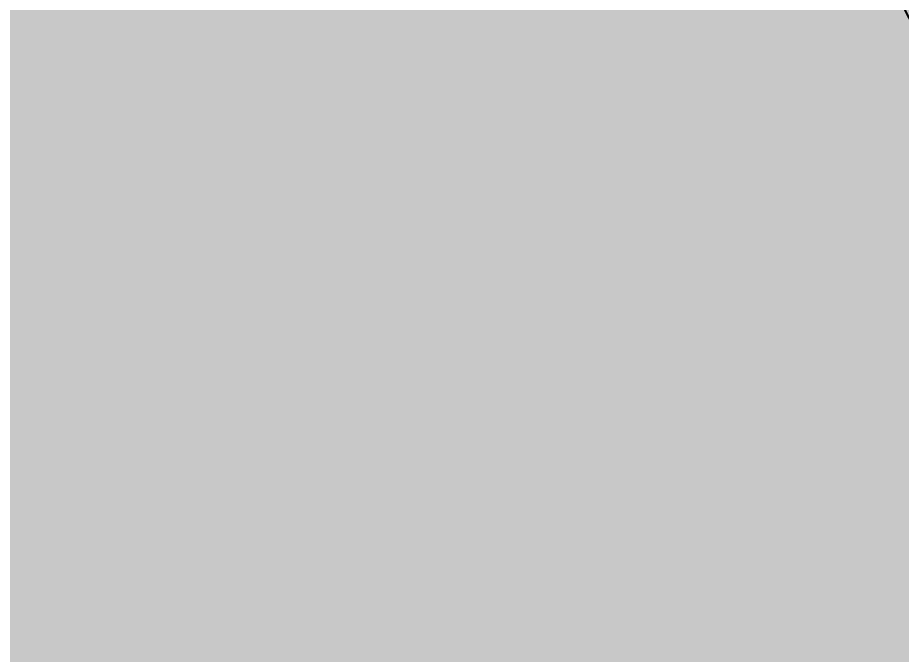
# Model space of a CAD drawing. Extents: x -23 to 289, y -67 to 135.
# Drawn here: x 142.5002 to 142.6761, y 85.5154 to 85.642 of the extents above; entities that cross this region are included whole.
import ezdxf
from ezdxf.enums import TextEntityAlignment as Align

# ---------------------------------------------------------------- set-up
doc = ezdxf.new("R2010")
doc.units = 0
doc.header["$MEASUREMENT"] = 0
doc.layers.add('ASSEMBLY_PART_NUMBERS_BTM', color=191, linetype='CONTINUOUS')
doc.layers.add('PART_PADS_SMD_BTM', color=230, linetype='CONTINUOUS')
doc.styles.add('VERIBEST_GERBER_0', font='txt')

msp = doc.modelspace()

# ---------------------------------------------------------------- linework, layer by layer
at = {"layer": 'PART_PADS_SMD_BTM'}
msp.add_lwpolyline([(141.6, 85.55, -0.414214), (141.8, 85.75), (142.5, 85.75, -0.414214), (142.7, 85.55), (142.7, 84.95, -0.414214), (142.5, 84.75), (141.8, 84.75, -0.414214), (141.6, 84.95)], format="xyb", close=True, dxfattribs=at)

# ---------------------------------------------------------------- texts
at = {"layer": 'ASSEMBLY_PART_NUMBERS_BTM', "style": 'VERIBEST_GERBER_0', "text_generation_flag": 2}
for s, p in [('ERJ-3GEY0R00V', (141.21, 106.5)), ('MMZ1608A182B', (141.29, 90))]:
    msp.add_text(s, height=2.032, rotation=90, dxfattribs=at).set_placement(p, align=Align.TOP_LEFT)
for s, p in [('ERJ-3GEY0R00V', (151, 87.04)), ('ERJ-3EKF4701V', (143, 86.29)), ('CL10B104KB8SFNC', (150, 86.21))]:
    msp.add_text(s, height=2.032, dxfattribs=at).set_placement(p, align=Align.TOP_LEFT)

doc.saveas('drawing.dxf')
